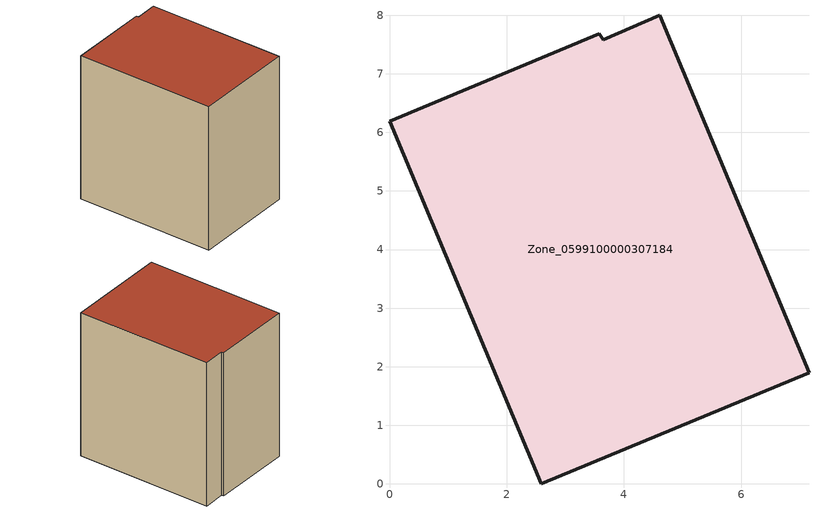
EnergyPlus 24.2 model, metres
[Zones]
Zone_0599100000307184
 floor ground (C_G): 4.61,8 7.16,1.9 2.59,0 0,6.19 3.58,7.69 3.65,7.58 z0
 wall outside (C_F): 2.59,0 7.16,1.9 4.61,8 3.65,7.58 3.58,7.69 0,6.19 2.59,0 z0:7.15
 roof outside (C_R): 7.16,1.9 4.61,8 3.65,7.58 3.58,7.69 0,6.19 2.59,0 z7.15
[BUILDING]
Pand.0599100000307184: North Axis=0; Terrain=City; Loads Convergence Tolerance Value=0.04; Temperature Convergence Tolerance Value=0.4; Solar Distribution=FullExterior; Maximum Number of Warmup Days=25; Minimum Number of Warmup Days=1
[Site:Location]
Rotterdam.The.Hague.AP_ZH_NLD Design_Conditions: Latitude=51.96; Longitude=4.45; Time Zone=1; Elevation=-4.5
[SITE:GROUNDTEMPERATURE:BUILDINGSURFACE]
18, 18, 18, 18, 18, 18, 18, 18, 18, 18, 18, 18
[MATERIAL] Thermal Absorptance=0.9; Solar Absorptance=0.7; Visible Absorptance=0.7
Name | Roughness | Thickness | Conductivity | Density | Specific Heat
G.TI.1946 | MediumSmooth | 0.15 | 1 | 540 | 1210
F.TI.1946 | Rough | 0.3 | 0.857143 | 1920 | 840
R.TI.1946 | MediumRough | 0.2 | 0.1 | 1500 | 1000
[CONSTRUCTION]
C_G: G.TI.1946
C_F: F.TI.1946
C_R: R.TI.1946
[ZONE]
Zone_0599100000307184: Type=1; Multiplier=1; Ceiling Height=Autocalculate; Volume=Autocalculate; Floor Area=autocalculate; Part of Total Floor Area=Yes
[ZONEINFILTRATION:DESIGNFLOWRATE]
Infil_Zone_0599100000307184: Zone or ZoneList or Space or SpaceList=Zone_0599100000307184; Schedule=AlwaysOn; Design Flow Rate Calculation Method=Flow/Area; Flow Rate per Floor Area=0.003; Constant Term Coefficient=1; Temperature Term Coefficient=0; Velocity Term Coefficient=0; Velocity Squared Term Coefficient=0
[HVACTEMPLATE:ZONE:IDEALLOADSAIRSYSTEM]
Zone_0599100000307184: Maximum Heating Supply Air Temperature=50; Minimum Cooling Supply Air Temperature=13; Maximum Heating Supply Air Humidity Ratio=0.0156; Minimum Cooling Supply Air Humidity Ratio=0.0077; Heating Limit=NoLimit; Cooling Limit=NoLimit; Dehumidification Control Type=ConstantSensibleHeatRatio; Cooling Sensible Heat Ratio=0.7; Dehumidification Setpoint=60; Humidification Control Type=None; Humidification Setpoint=30; Outdoor Air Method=None; Outdoor Air Flow Rate per Person=0.00944; Outdoor Air Flow Rate per Zone Floor Area=0; Outdoor Air Flow Rate per Zone=0; Demand Controlled Ventilation Type=None; Outdoor Air Economizer Type=NoEconomizer; Heat Recovery Type=None; Sensible Heat Recovery Effectiveness=0.7; Latent Heat Recovery Effectiveness=0.65
[ZONECONTROL:THERMOSTAT]
ThermostatControl_Zone_0599100000307184: Zone or ZoneList=Zone_0599100000307184; Control Type Schedule=DualSetpointControlType; Control 1=Thermostat_Zone_0599100000307184; Temperature Difference Between Cutout And Setpoint=0
[THERMOSTATSETPOINT:DUALSETPOINT]
Thermostat_Zone_0599100000307184: Heating Setpoint Temperature Schedule=HeatingSetpoint_Zone_0599100000307184; Cooling Setpoint Temperature Schedule=CoolingSetpoint_Zone_0599100000307184
[SCHEDULE:COMPACT]
HeatingSetpoint_Zone_0599100000307184: Through: 12/31, For: AllDays, Until: 24:00, 21
CoolingSetpoint_Zone_0599100000307184: Through: 12/31, For: AllDays, Until: 24:00, 24
DualSetpointControlType: Through: 12/31, For: AllDays, Until: 24:00, 4
AlwaysOn: Through: 12/31, For: AllDays, Until: 24:00, 1
